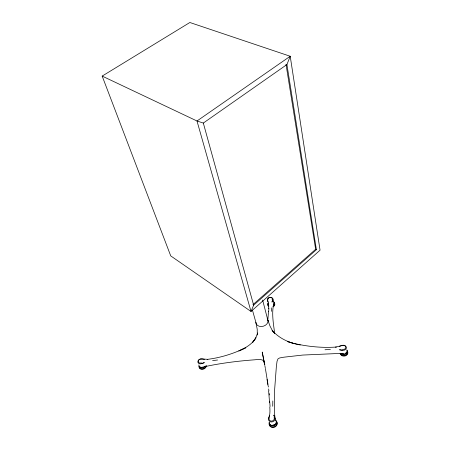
<?xml version="1.0" encoding="UTF-8"?>
<svg xmlns="http://www.w3.org/2000/svg" width="450" height="450" viewBox="0 0 450 450"><rect width="100%" height="100%" fill="white"/><g stroke="black" fill="none" stroke-linecap="round" stroke-linejoin="round"><path stroke-width="0.67" d="M272.734 406.277L272.818 400.956M268.667 308.576L268.74 306.557M268.515 311.574L267.907 318.921M268.639 311.642L268.914 308.098M274.748 417.639L273.859 415.215L274.748 417.639A3.302 2.919 -19 0 1 271.789 421.971A3.302 2.919 -19 0 1 268.723 418.129C270.197 414.613 270.017 410.681 269.798 406.957M201.713 363.555L204.244 362.672L201.713 363.555A3.021 2.391 -24.4 0 1 197.848 361.637A3.021 2.391 -24.4 0 1 202.056 358.948L207.894 359.348L207.208 359.387C220.657 357.772 233.685 353.61 245.857 347.698L238.871 350.938C245.492 347.985 252.214 344.216 255.982 337.759L252.641 342.382L255.667 338.04L257.681 333.107M257.136 335.064L257.687 333.096M268.723 418.129L269.539 415.569M272.717 300.06L272.019 301.989L272.717 300.06A2.829 2.143 -13.6 0 0 270.09 297.349A2.829 2.143 -13.6 0 0 267.542 300.617L268.284 302.389L267.542 300.617M286.92 64.558L203.316 123.052L196.993 120.994L251.01 311.468L253.648 305.173L316.401 249.694L286.92 64.558L290.216 56.261L189.861 22.5L102.172 76.089L170.736 255.904L251.01 311.468L320.057 250.189L290.216 56.261L196.993 120.994L102.172 76.089M252.922 304.678L315.652 249.278L285.998 64.237M342.338 350.224L339.621 349.813L342.338 350.224A3.127 2.542 -4 0 0 346.393 347.479A3.127 2.542 -4 0 0 341.837 345.544L335.655 347.13L336.229 347.046C321.615 348.086 306.923 346.506 292.691 343.131L287.595 341.601L292.691 343.131M339.272 346.449L341.837 345.544M212.597 360.63L217.575 359.994M324.984 349.762L330.418 349.408M202.056 358.948L204.486 359.353M300.369 344.976C289.766 343.181 279.321 338.67 272.199 330.373M315.652 249.278L316.401 249.694M272.137 330.429L274.641 333.309L272.25 330.351L269.921 325.901L267.559 319.129M268.796 305.972L268.144 304.127A3.094 2.357 -13.6 0 1 267.902 303.238M272.689 298.401L273.769 301.697A3.094 2.357 -13.6 0 1 273.803 303.519C271.468 313.178 273.409 323.477 274.669 333.225M264.223 362.481L262.226 352.041L264.763 365.085C265.286 358.391 259.267 359.364 254.678 359.803C237.386 361.052 219.994 363.285 203.096 367.014A3.302 2.621 -24.5 0 1 198.877 364.894M252.45 310.129L255.836 322.2L257.209 329.237L257.304 334.429M203.316 123.052L253.648 305.173M262.62 300.049L268.043 320.946M263.436 358.74L264.555 364.579M264.887 365.754L265.258 367.768M265.371 368.426L267.564 381.808M267.053 379.446L267.947 385.318M267.677 382.489L267.975 384.429M268.178 385.723L268.374 387.017M268.65 388.929L268.903 390.825M269.196 393.598L269.336 394.982M268.65 391.011L269.539 402.452M269.662 401.22L270.084 406.502M271.254 307.851L271.451 311.349M346.534 352.192A3.06 2.503 -3.8 0 1 345.521 353.211M343.496 353.706A3.06 2.503 -3.8 0 1 342.467 353.498M346.781 349.836A3.414 2.79 -3.8 0 1 346.382 352.941A3.414 2.79 -3.8 0 1 342.731 353.891L339.013 353.469L302.732 355.061L283.781 357.199L279.613 357.958L277.971 358.914L277.043 361.282L276.345 366.744L274.584 390.33L274.669 414.647L274.95 417.358L275.991 420.711A3.606 3.195 -19.1 0 1 273.465 425.334A3.606 3.195 -19.1 0 1 269.156 422.494M267.199 318.594A6.188 4.815 -15.1 0 1 263.531 326.16A6.188 4.815 -15.1 0 1 255.836 322.2M273.431 301.849A3.482 2.655 -13.5 0 1 273.021 306.281M268.296 305.798A3.482 2.655 -13.5 0 1 268.267 303.114M274.343 303.002A3.476 2.655 -13.5 0 1 273.15 306.804M268.431 306.321A3.476 2.655 -13.5 0 1 267.952 305.027M268.003 304.56A3.476 2.655 -13.5 0 1 268.397 303.637M273.932 303.581A2.768 2.109 -13.6 0 1 273.583 304.684M267.952 300.077A2.289 1.732 -13.6 0 1 270.011 297.433A2.289 1.732 -13.6 0 1 272.137 299.621M347.141 351.084A3.836 3.144 -3.7 0 1 345.324 355.899A3.836 3.144 -3.7 0 1 340.183 353.317M347.068 350.556A3.842 3.144 -3.7 0 1 345.555 355.258A3.842 3.144 -3.7 0 1 340.223 353.323M346.933 351.877A3.054 2.498 -3.8 0 1 344.942 354.499A3.054 2.498 -3.8 0 1 341.392 353.655M342.067 345.639A2.531 2.059 -4 0 1 345.752 347.197A2.531 2.059 -4 0 1 342.473 349.419M204.812 366.502A2.953 2.346 -24.6 0 1 202.247 367.965A2.953 2.346 -24.6 0 1 199.868 366.969M206.117 365.423A3.712 2.953 -24.6 0 1 202.303 368.854A3.712 2.953 -24.6 0 1 198.945 366.098M206.314 365.923A3.712 2.953 -24.6 0 1 202.506 369.349A3.712 2.953 -24.6 0 1 199.148 366.598M201.403 362.818A2.447 1.935 -24.4 0 1 198.281 361.266A2.447 1.935 -24.4 0 1 201.684 359.089M274.354 424.592A3.229 2.863 -19.1 0 1 272.762 425.109M275.586 420.368A4.056 3.6 -19.1 0 1 276.452 425.098A4.056 3.6 -19.1 0 1 271.311 426.763A4.056 3.6 -19.1 0 1 269.291 422.409M276.649 421.757A4.05 3.6 -19.2 0 1 274.309 427.292A4.05 3.6 -19.2 0 1 269.213 424.164M276.182 422.854A3.223 2.863 -19.1 0 1 273.859 425.846A3.223 2.863 -19.1 0 1 270.248 424.777M274.078 417.589A2.672 2.357 -19 0 1 271.688 421.093A2.672 2.357 -19 0 1 269.207 417.988"/></g></svg>
